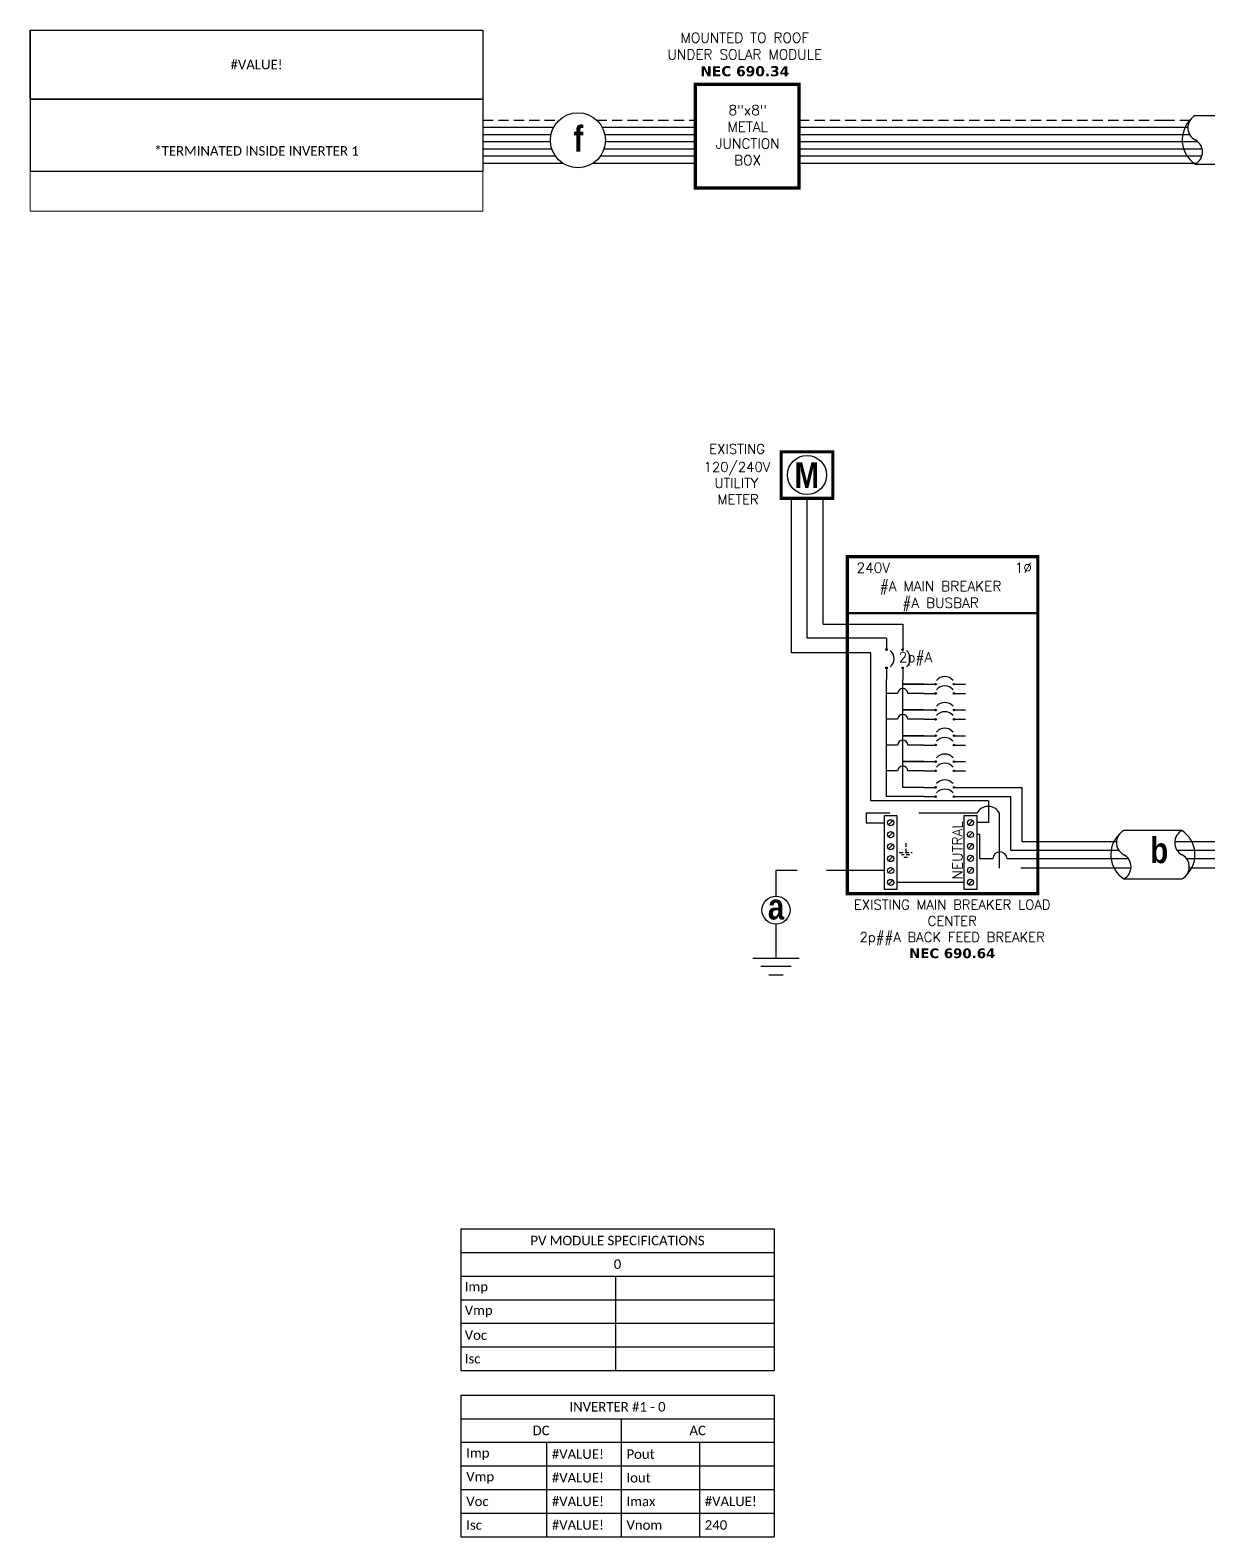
# Model space of a CAD drawing. Header units: feet. Extents: x 19668 to 20442, y 14552 to 15119.
# Drawn here: x 19668 to 20097, y 14552 to 15101 of the extents above; entities that cross this region are included whole.
import ezdxf

# ---------------------------------------------------------------- set-up
doc = ezdxf.new("R2010")
doc.units = ezdxf.units.FT
doc.header["$MEASUREMENT"] = 0
doc.linetypes.add('HIDDEN', pattern=[0.375, 0.25, -0.125])
for name, color, linetype in [('ONE LINE BLOCKS', 7, 'Continuous'), ('TABLES', 7, 'Continuous'), ('TEXT', 7, 'Continuous'), ('Z - TITLEBLOCK TXT', 7, 'Continuous')]:
    doc.layers.add(name, color=color, linetype=linetype)
doc.styles.add('ONE LINE TXT', font='techb___.ttf')
doc.styles.get("Standard").update_dxf_attribs({"font": 'simplex.shx'})

# ---------------------------------------------------------------- blocks, each defined once
blk = doc.blocks.new('*T9')
at = {"layer": 'Defpoints', "color": 8, "linetype": 'ByBlock', "lineweight": 0, "transparency": 16777216}
for p, q in [((0, -51.42), (0, -66.05)), ((165.11, -51.42), (165.11, -66.05)), ((0, -66.05), (165.11, -66.05))]:
    blk.add_line(p, q, dxfattribs=at)
at = {"layer": 'Z - TITLEBLOCK TXT', "color": 0, "lineweight": -2, "transparency": 16777216}
for p, q in [((0, 0), (165.11, 0)), ((0, 0), (0, -51.42)), ((165.11, 0), (165.11, -51.42)), ((0, -25.14), (165.11, -25.14)), ((0, -51.42), (165.11, -51.42))]:
    blk.add_line(p, q, dxfattribs=at)
at = {"layer": 'Z - TITLEBLOCK TXT', "color": 0, "linetype": 'Continuous', "transparency": 16777216, "char_height": 3.4544, "width": 155.095, "attachment_point": 5}
for s, insert in [('{\\fCalibri|b0|i0|c0;#VALUE!', (82.56, -12.57)), ('{\\fCalibri|b0|i0|c0;^J^J*TERMINATED INSIDE INVERTER 1', (82.56, -38.28))]:
    blk.add_mtext(s, dxfattribs=dict(at, insert=insert))
blk = doc.blocks.new('M_MAIN BREAKER')
at = {"layer": 'ONE LINE BLOCKS', "linetype": 'Continuous'}
h = blk.add_hatch(color=1, dxfattribs=at)
h.dxf.hatch_style = 1
edge = h.paths.add_edge_path()
edge.add_arc((-12.418, 14.123), 0.0515, 0, 360)
h = blk.add_hatch(color=1, dxfattribs=at)
h.dxf.hatch_style = 1
edge = h.paths.add_edge_path()
edge.add_arc((-11.369, 14.123), 0.0515, 0, 360)
h = blk.add_hatch(color=1, dxfattribs=at)
h.dxf.hatch_style = 1
edge = h.paths.add_edge_path()
edge.add_arc((-12.418, 12.94), 0.0515, 0, 360)
h = blk.add_hatch(color=1, dxfattribs=at)
h.dxf.hatch_style = 1
edge = h.paths.add_edge_path()
edge.add_arc((-11.369, 12.94), 0.0515, 0, 360)
h = blk.add_hatch(color=1, dxfattribs=at)
h.dxf.hatch_style = 1
edge = h.paths.add_edge_path()
edge.add_arc((-9.245, 11.887), 0.0515, 0, 360)
h = blk.add_hatch(color=1, dxfattribs=at)
h.dxf.hatch_style = 1
edge = h.paths.add_edge_path()
edge.add_arc((-8.062, 11.887), 0.0515, 0, 360)
h = blk.add_hatch(color=1, dxfattribs=at)
h.dxf.hatch_style = 1
edge = h.paths.add_edge_path()
edge.add_arc((-9.245, 11.288), 0.0515, 0, 360)
h = blk.add_hatch(color=1, dxfattribs=at)
h.dxf.hatch_style = 1
edge = h.paths.add_edge_path()
edge.add_arc((-8.062, 11.288), 0.0515, 0, 360)
h = blk.add_hatch(color=1, dxfattribs=at)
h.dxf.hatch_style = 1
edge = h.paths.add_edge_path()
edge.add_arc((-9.245, 10.221), 0.0515, 0, 360)
h = blk.add_hatch(color=1, dxfattribs=at)
h.dxf.hatch_style = 1
edge = h.paths.add_edge_path()
edge.add_arc((-8.062, 10.221), 0.0515, 0, 360)
h = blk.add_hatch(color=1, dxfattribs=at)
h.dxf.hatch_style = 1
edge = h.paths.add_edge_path()
edge.add_arc((-9.245, 9.622), 0.0515, 0, 360)
h = blk.add_hatch(color=1, dxfattribs=at)
h.dxf.hatch_style = 1
edge = h.paths.add_edge_path()
edge.add_arc((-8.062, 9.622), 0.0515, 0, 360)
h = blk.add_hatch(color=1, dxfattribs=at)
h.dxf.hatch_style = 1
edge = h.paths.add_edge_path()
edge.add_arc((-9.245, 8.555), 0.0515, 0, 360)
h = blk.add_hatch(color=1, dxfattribs=at)
h.dxf.hatch_style = 1
edge = h.paths.add_edge_path()
edge.add_arc((-9.245, 7.957), 0.0515, 0, 360)
h = blk.add_hatch(color=1, dxfattribs=at)
h.dxf.hatch_style = 1
edge = h.paths.add_edge_path()
edge.add_arc((-8.062, 8.555), 0.0515, 0, 360)
h = blk.add_hatch(color=1, dxfattribs=at)
h.dxf.hatch_style = 1
edge = h.paths.add_edge_path()
edge.add_arc((-8.062, 7.957), 0.0515, 0, 360)
h = blk.add_hatch(color=1, dxfattribs=at)
h.dxf.hatch_style = 1
edge = h.paths.add_edge_path()
edge.add_arc((-9.245, 6.889), 0.0515, 0, 360)
h = blk.add_hatch(color=1, dxfattribs=at)
h.dxf.hatch_style = 1
edge = h.paths.add_edge_path()
edge.add_arc((-8.062, 6.889), 0.0515, 0, 360)
h = blk.add_hatch(color=1, dxfattribs=at)
h.dxf.hatch_style = 1
edge = h.paths.add_edge_path()
edge.add_arc((-9.245, 6.291), 0.0515, 0, 360)
h = blk.add_hatch(color=1, dxfattribs=at)
h.dxf.hatch_style = 1
edge = h.paths.add_edge_path()
edge.add_arc((-8.062, 6.291), 0.0515, 0, 360)
h = blk.add_hatch(color=1, dxfattribs=at)
h.dxf.hatch_style = 1
edge = h.paths.add_edge_path()
edge.add_arc((-9.245, 5.224), 0.0515, 0, 360)
h = blk.add_hatch(color=1, dxfattribs=at)
h.dxf.hatch_style = 1
edge = h.paths.add_edge_path()
edge.add_arc((-8.062, 5.224), 0.0515, 0, 360)
h = blk.add_hatch(color=1, dxfattribs=at)
h.dxf.hatch_style = 1
edge = h.paths.add_edge_path()
edge.add_arc((-9.245, 4.625), 0.0515, 0, 360)
h = blk.add_hatch(color=1, dxfattribs=at)
h.dxf.hatch_style = 1
edge = h.paths.add_edge_path()
edge.add_arc((-8.062, 4.625), 0.0515, 0, 360)
at = {"color": 7, "linetype": 'Continuous'}
for p, q in [((-3.665, 1.711), (-3.665, 5.224)), ((0, 1.711), (-3.665, 1.711))]:
    blk.add_line(p, q, dxfattribs=at)
at = {"color": 10, "linetype": 'Continuous'}
for p, q in [((-4.378, 1.149), (-4.378, 4.625)), ((-3.663, 4.625), (-3.663, 4.625)), ((-3.663, 4.625), (-3.663, 4.625)), ((0, 1.149), (-4.378, 1.149))]:
    blk.add_line(p, q, dxfattribs=at)
at = {"color": 253, "linetype": 'Continuous'}
for p, q in [((-6.385, 2.177), (-6.591, 2.177)), ((-6.385, 0.611), (-6.385, 2.177)), ((-5.561, 0.611), (-6.385, 0.611)), ((0, 0.611), (-4.626, 0.611))]:
    blk.add_line(p, q, dxfattribs=at)
at = {"color": 7, "linetype": 'Continuous'}
blk.add_circle((-19.559, -2.704), 0.906, dxfattribs=at)
at = {"color": 253, "linetype": 'Continuous'}
blk.add_arc((-5.093, 0.584), 0.468, 3.28193, 176.71807, dxfattribs=at)
at = {"layer": 'ONE LINE BLOCKS', "lineweight": 50}
for p, q in [((-19.225, 23.898), (-19.225, 26.892)), ((-19.225, 26.892), (-15.884, 26.892)), ((-15.884, 26.892), (-15.884, 23.898)), ((-15.884, 23.898), (-19.225, 23.898)), ((-14.957, 16.472), (-2.641, 16.472))]:
    blk.add_line(p, q, dxfattribs=at)
at = {"layer": 'ONE LINE BLOCKS', "lineweight": 50, "const_width": 0.21}
for points in [[(-19.225, 23.898), (-19.225, 26.892), (-15.884, 26.892), (-15.884, 23.898)], [(-14.957, -1.647), (-14.957, 20.128), (-2.641, 20.128), (-2.641, -1.647)]]:
    blk.add_lwpolyline(points, close=True, dxfattribs=at)
at = {"layer": 'TEXT', "color": 92, "linetype": 'HIDDEN', "ltscale": 15}
for p, q in [((-13.723, 3.547), (-13.723, 2.935)), ((-6.577, 3.547), (-13.723, 3.547)), ((-13.723, 2.935), (-12.555, 2.935)), ((-5.118, 0), (-5.118, 3.547)), ((0, 0), (-5.118, 0)), ((-12.555, -0.148), (-19.559, -0.148)), ((-19.559, -0.148), (-19.559, -1.798)), ((-19.559, -3.61), (-19.559, -5.799))]:
    blk.add_line(p, q, dxfattribs=at)
at = {"layer": 'TEXT', "color": 92, "linetype": 'Continuous', "ltscale": 15}
blk.add_line((-7.396, -0.918), (-11.751, -0.918), dxfattribs=at)
at = {"layer": 'TEXT', "color": 92, "linetype": 'HIDDEN', "flags": 128}
for points in [[(-11.595, 1.009), (-10.765, 1.009)], [(-11.18, 1.629), (-11.18, 1.009)], [(-10.909, 0.855), (-11.451, 0.855)], [(-11.053, 0.701), (-11.307, 0.701)]]:
    blk.add_lwpolyline(points, dxfattribs=at)
at = {"layer": 'TEXT', "color": 92, "linetype": 'Continuous', "ltscale": 4, "flags": 128}
for points in [[(-21.062, -5.799), (-18.057, -5.799)], [(-18.578, -6.356), (-20.541, -6.356)], [(-19.098, -6.913), (-20.02, -6.913)]]:
    blk.add_lwpolyline(points, dxfattribs=at)
at = {"layer": 'TEXT', "linetype": 'Continuous'}
blk.add_circle((-17.554, 25.395), 1.267, dxfattribs=at)
at = {"layer": 'TEXT', "color": 92, "linetype": 'Continuous', "ltscale": 0.3}
blk.add_arc((-5.848, 3.164), 0.824, 27.66392, 152.33608, dxfattribs=at)
at = {"layer": 'Z - TITLEBLOCK TXT', "color": 253, "linetype": 'Continuous'}
for p, q in [((-18.566, 13.922), (-18.566, 23.898)), ((-13.44, 13.922), (-18.566, 13.922)), ((-13.44, 4.344), (-13.44, 13.922)), ((-5.831, 4.344), (-13.44, 4.344)), ((-5.831, 4.344), (-5.831, 2.948)), ((-5.831, 2.948), (-6.591, 2.948))]:
    blk.add_line(p, q, dxfattribs=at)
at = {"layer": 'Z - TITLEBLOCK TXT', "color": 10, "linetype": 'Continuous'}
for p, q in [((-17.554, 14.866), (-17.554, 23.898)), ((-12.418, 14.866), (-17.554, 14.866)), ((-12.418, 4.625), (-12.418, 12.196)), ((-11.7, 11.288), (-12.418, 11.288)), ((-9.988, 11.288), (-11.037, 11.288)), ((-11.7, 9.622), (-12.418, 9.622)), ((-9.988, 9.622), (-11.037, 9.622)), ((-11.7, 7.957), (-12.418, 7.957)), ((-9.988, 7.957), (-11.037, 7.957)), ((-11.7, 6.291), (-12.418, 6.291)), ((-9.988, 6.291), (-11.037, 6.291)), ((-9.988, 4.625), (-12.418, 4.625)), ((-7.318, 4.625), (-4.378, 4.625))]:
    blk.add_line(p, q, dxfattribs=at)
at = {"layer": 'Z - TITLEBLOCK TXT', "color": 7, "linetype": 'Continuous'}
for p, q in [((-16.52, 15.77), (-16.52, 23.898)), ((-16.52, 15.77), (-11.369, 15.77)), ((-11.369, 15.77), (-11.369, 14.866)), ((-11.369, 11.887), (-11.369, 12.196)), ((-11.369, 10.221), (-11.369, 11.887)), ((-11.369, 11.887), (-9.988, 11.887)), ((-9.988, 11.887), (-11.369, 11.887)), ((-11.369, 8.555), (-11.369, 10.221)), ((-11.369, 10.221), (-9.988, 10.221)), ((-9.988, 10.221), (-11.369, 10.221)), ((-11.369, 6.889), (-11.369, 8.555)), ((-11.369, 8.555), (-9.988, 8.555)), ((-9.988, 8.555), (-11.369, 8.555)), ((-11.369, 5.224), (-11.369, 6.889)), ((-11.369, 6.889), (-9.988, 6.889)), ((-9.988, 6.889), (-11.369, 6.889)), ((-9.988, 5.224), (-11.369, 5.224)), ((-7.318, 5.224), (-3.665, 5.224))]:
    blk.add_line(p, q, dxfattribs=at)
at = {"layer": 'Z - TITLEBLOCK TXT', "color": 1, "linetype": 'Continuous'}
for p, q in [((-12.555, -1.378), (-12.555, 3.395)), ((-12.555, 3.395), (-11.751, 3.395)), ((-11.751, 3.395), (-11.751, -1.378)), ((-7.396, -1.366), (-7.396, 3.408)), ((-7.396, 3.408), (-6.591, 3.408)), ((-6.591, 3.408), (-6.591, -1.366)), ((-11.751, -1.378), (-12.555, -1.378)), ((-6.591, -1.366), (-7.396, -1.366))]:
    blk.add_line(p, q, dxfattribs=at)
at = {"layer": 'Z - TITLEBLOCK TXT', "color": 4, "linetype": 'Continuous'}
for p, q in [((-12.014, 3.075), (-12.293, 2.796)), ((-6.854, 3.087), (-7.133, 2.809)), ((-12.014, 2.304), (-12.293, 2.025)), ((-6.854, 2.317), (-7.133, 2.038)), ((-12.014, 1.533), (-12.293, 1.255)), ((-6.854, 1.546), (-7.133, 1.267)), ((-12.014, 0.762), (-12.293, 0.484)), ((-6.854, 0.775), (-7.133, 0.497)), ((-6.854, 0.004), (-7.133, -0.274)), ((-12.014, -0.008), (-12.293, -0.287)), ((-12.014, -0.779), (-12.293, -1.058)), ((-6.854, -0.766), (-7.133, -1.045))]:
    blk.add_line(p, q, dxfattribs=at)
at = {"layer": 'Z - TITLEBLOCK TXT', "color": 1, "linetype": 'Continuous', "flags": 128}
for points in [[(-12.418, 14.866), (-12.418, 14.123)], [(-12.418, 14.866), (-12.418, 14.123)], [(-11.369, 14.866), (-11.369, 14.123)], [(-11.369, 14.866), (-11.369, 14.123)], [(-12.418, 12.94), (-12.418, 12.196)], [(-11.369, 12.94), (-11.369, 12.196)], [(-9.988, 11.887), (-9.245, 11.887)], [(-9.988, 11.887), (-9.245, 11.887)], [(-8.062, 11.887), (-7.318, 11.887)], [(-9.988, 11.288), (-9.245, 11.288)], [(-9.988, 11.288), (-9.245, 11.288)], [(-8.062, 11.288), (-7.318, 11.288)], [(-9.988, 10.221), (-9.245, 10.221)], [(-9.988, 10.221), (-9.245, 10.221)], [(-8.062, 10.221), (-7.318, 10.221)], [(-9.988, 9.622), (-9.245, 9.622)], [(-9.988, 9.622), (-9.245, 9.622)], [(-8.062, 9.622), (-7.318, 9.622)], [(-9.988, 8.555), (-9.245, 8.555)], [(-9.988, 8.555), (-9.245, 8.555)], [(-9.988, 7.957), (-9.245, 7.957)], [(-9.988, 7.957), (-9.245, 7.957)], [(-8.062, 8.555), (-7.318, 8.555)], [(-8.062, 7.957), (-7.318, 7.957)], [(-9.988, 6.889), (-9.245, 6.889)], [(-9.988, 6.889), (-9.245, 6.889)], [(-8.062, 6.889), (-7.318, 6.889)], [(-9.988, 6.291), (-9.245, 6.291)], [(-9.988, 6.291), (-9.245, 6.291)], [(-8.062, 6.291), (-7.318, 6.291)], [(-9.988, 5.224), (-9.245, 5.224)], [(-9.988, 5.224), (-9.245, 5.224)], [(-8.062, 5.224), (-7.318, 5.224)], [(-9.988, 4.625), (-9.245, 4.625)], [(-9.988, 4.625), (-9.245, 4.625)], [(-8.062, 4.625), (-7.318, 4.625)]]:
    blk.add_lwpolyline(points, dxfattribs=at)
at = {"layer": 'Z - TITLEBLOCK TXT', "color": 1, "linetype": 'Continuous'}
for centre in [(-12.418, 14.123), (-11.369, 14.123), (-12.418, 12.94), (-11.369, 12.94), (-9.245, 11.887), (-8.062, 11.887), (-9.245, 11.288), (-8.062, 11.288), (-9.245, 10.221), (-8.062, 10.221), (-9.245, 9.622), (-8.062, 9.622), (-9.245, 8.555), (-9.245, 7.957), (-8.062, 8.555), (-8.062, 7.957), (-9.245, 6.889), (-8.062, 6.889), (-9.245, 6.291), (-8.062, 6.291), (-9.245, 5.224), (-8.062, 5.224), (-9.245, 4.625), (-8.062, 4.625)]:
    blk.add_circle(centre, 0.0515, dxfattribs=at)
at = {"layer": 'Z - TITLEBLOCK TXT', "color": 4, "linetype": 'Continuous'}
for centre in [(-12.153, 2.935), (-6.993, 2.948), (-12.153, 2.165), (-6.993, 2.177), (-12.153, 1.394), (-6.993, 1.407), (-12.153, 0.623), (-12.153, -0.148), (-6.993, 0.636), (-6.993, -0.135), (-12.153, -0.918), (-6.993, -0.906)]:
    blk.add_circle(centre, 0.197, dxfattribs=at)
at = {"layer": 'Z - TITLEBLOCK TXT', "color": 1, "linetype": 'Continuous'}
for centre, start, end in [((-12.629, 13.531), 310.3392, 49.6608), ((-11.58, 13.531), 310.3392, 49.6608), ((-8.653, 11.675), 40.3392, 139.6608), ((-8.653, 11.077), 40.3392, 139.6608), ((-8.653, 10.01), 40.3392, 139.6608), ((-8.653, 9.411), 40.3392, 139.6608), ((-8.653, 8.344), 40.3392, 139.6608), ((-8.653, 7.745), 40.3392, 139.6608), ((-8.653, 6.678), 40.3392, 139.6608), ((-8.653, 6.079), 40.3392, 139.6608), ((-8.653, 5.012), 40.3392, 139.6608), ((-8.653, 4.413), 40.3392, 139.6608)]:
    blk.add_arc(centre, 0.697, start, end, dxfattribs=at)
at = {"layer": 'Z - TITLEBLOCK TXT', "color": 10, "linetype": 'Continuous'}
for centre in [(-11.369, 11.269), (-11.369, 9.603), (-11.369, 7.938), (-11.369, 6.272)]:
    blk.add_arc(centre, 0.332, 3.2937, 176.7063, dxfattribs=at)
at = {"layer": 'TABLES', "color": 1, "linetype": 'Continuous'}
blk.add_text('NEUTRAL', height=0.648, rotation=90, dxfattribs=at).set_placement((-7.512, -0.725))
at = {"layer": 'TEXT', "color": 1}
for s, p in [('EXISTING', (-23.874, 26.77)), ('120/240V', (-24.233, 25.604)), ('UTILITY', (-23.531, 24.558)), ('METER', (-23.336, 23.512))]:
    blk.add_text(s, height=0.6278, dxfattribs=at).set_placement(p)
at = {"layer": 'TEXT', "color": 1, "attachment_point": 5}
for s, width, gutter_width, heights, insert, char_height in [('240V', 0.14806, 0.75, [0], (-13.274, 19.41), 0.648), ('1∅', 0.14806, 0.75, [0], (-3.582, 19.41), 0.648), ('#A MAIN BREAKER\\P#A BUSBAR', 11.19903, 0.75, [0], (-8.925, 17.569), 0.648), ('2p#A', 0.14806, 0.75, [0], (-10.547, 13.525), 0.648), ('EXISTING MAIN BREAKER LOAD CENTER\\P2p##A BACK FEED BREAKER\\P{\\fVerdana|b1|i0|c0|p34;NEC 690.64}', 14.14398, 7.17, [12.8], (-8.173, -3.931), 0.62775)]:
    blk.add_mtext_dynamic_manual_height_columns(s, width=width, gutter_width=gutter_width, heights=heights, dxfattribs=dict(at, insert=insert, char_height=char_height))
at = {"layer": 'Z - TITLEBLOCK TXT', "color": 253, "linetype": 'Continuous', "style": 'ONE LINE TXT'}
blk.add_text('M', height=1.662, dxfattribs=at).set_placement((-18.362, 24.559))
at = {"layer": 'Z - TITLEBLOCK TXT', "color": 1, "linetype": 'Continuous', "insert": (-20.083, -1.651), "char_height": 1.66239, "attachment_point": 1, "style": 'ONE LINE TXT'}
blk.add_mtext_dynamic_manual_height_columns('{\\W1;\\C256;a}', width=0.13853, gutter_width=2.132, heights=[0], dxfattribs=at)
blk = doc.blocks.new('*U13')
at = {"color": 155, "true_color": 0x647190}
blk.add_blockref('M_MAIN BREAKER', (0, 0), dxfattribs=at)
blk = doc.blocks.new('*U8')
at = {"color": 7, "linetype": 'Continuous'}
for p, q in [((6.669, 2.433), (2.905, 2.433)), ((2.435, 1.711), (0, 1.711)), ((9.575, 1.711), (6.199, 1.711)), ((2.905, -0.69), (6.669, -0.69))]:
    blk.add_line(p, q, dxfattribs=at)
at = {"color": 10, "linetype": 'Continuous'}
for p, q in [((2.591, 1.149), (0, 1.149)), ((9.575, 1.149), (6.355, 1.149))]:
    blk.add_line(p, q, dxfattribs=at)
at = {"color": 253, "linetype": 'Continuous'}
for p, q in [((3.208, 0.611), (0, 0.611)), ((9.575, 0.611), (6.972, 0.611))]:
    blk.add_line(p, q, dxfattribs=at)
at = {"color": 7, "linetype": 'Continuous'}
for centre, start, end in [((3.942, 0.872), 133.97324, 236.42648), ((5.633, 0.872), 313.97324, 56.42648)]:
    blk.add_arc(centre, 1.874, start, end, dxfattribs=at)
at = {"layer": 'TEXT', "color": 92, "linetype": 'HIDDEN', "ltscale": 15}
for p, q in [((3.373, 0), (0, 0)), ((9.575, 0), (7.137, 0))]:
    blk.add_line(p, q, dxfattribs=at)
at = {"layer": 'Z - TITLEBLOCK TXT', "linetype": 'Continuous'}
for centre, start, end in [((3.315, 1.653), 117.66392, 242.33608), ((7.078, 1.653), 117.66392, 242.33608), ((2.496, 0.091), 297.66392, 62.33608), ((6.26, 0.091), 297.66392, 62.33608)]:
    blk.add_arc(centre, 0.882, start, end, dxfattribs=at)
blk = doc.blocks.new('*T10')
at = {"layer": 'Z - TITLEBLOCK TXT', "color": 0, "lineweight": -2, "transparency": 16777216}
for p, q in [((0, 0), (114.19, 0)), ((0, 0), (0, -51.7)), ((114.19, 0), (114.19, -51.7)), ((0, -8.62), (114.19, -8.62)), ((58.43, -8.62), (58.43, -51.7)), ((0, -17.23), (114.19, -17.23)), ((31.22, -17.23), (31.22, -51.7)), ((86.98, -17.23), (86.98, -51.7)), ((0, -25.85), (114.19, -25.85)), ((0, -34.47), (114.19, -34.47)), ((0, -43.08), (114.19, -43.08)), ((0, -51.7), (114.19, -51.7))]:
    blk.add_line(p, q, dxfattribs=at)
at = {"layer": 'Z - TITLEBLOCK TXT', "color": 0, "linetype": 'Continuous', "transparency": 16777216, "char_height": 3.4544}
for s, insert, width, attachment_point in [('{\\fCalibri|b0|i0|c0;INVERTER #1 - 0', (57.09, -4.31), 110.3293, 5), ('{\\fCalibri|b0|i0|c0;DC', (29.22, -12.93), 54.5755, 5), ('{\\fCalibri|b0|i0|c0;AC', (86.31, -12.93), 51.8976, 5), ('{\\fCalibri|b0|i0|c0;Imp', (1.93, -21.54), 27.3681, 4), ('{\\fCalibri|b0|i0|c0;#VALUE!', (33.15, -21.54), 23.3513, 4), ('{\\fCalibri|b0|i0|c0;Pout', (60.36, -21.54), 24.6902, 4), ('{\\fCalibri|b0|i0|c0;', (88.91, -21.54), 23.3513, 4), ('{\\fCalibri|b0|i0|c0;Vmp', (1.93, -30.16), 27.3681, 4), ('{\\fCalibri|b0|i0|c0;#VALUE!', (33.15, -30.16), 23.3513, 4), ('{\\fCalibri|b0|i0|c0;Iout', (60.36, -30.16), 24.6902, 4), ('{\\fCalibri|b0|i0|c0;', (88.91, -30.16), 23.3513, 4), ('{\\fCalibri|b0|i0|c0;Voc', (1.93, -38.78), 27.3681, 4), ('{\\fCalibri|b0|i0|c0;#VALUE!', (33.15, -38.78), 23.3513, 4), ('{\\fCalibri|b0|i0|c0;Imax', (60.36, -38.78), 24.6902, 4), ('{\\fCalibri|b0|i0|c0;#VALUE!', (88.91, -38.78), 23.3513, 4), ('{\\fCalibri|b0|i0|c0;Isc', (1.93, -47.39), 27.3681, 4), ('{\\fCalibri|b0|i0|c0;#VALUE!', (33.15, -47.39), 23.3513, 4), ('{\\fCalibri|b0|i0|c0;Vnom', (60.36, -47.39), 24.6902, 4), ('{\\fCalibri|b0|i0|c0;240', (88.91, -47.39), 23.3513, 4)]:
    blk.add_mtext(s, dxfattribs=dict(at, insert=insert, width=width, attachment_point=attachment_point))
blk = doc.blocks.new('*T11')
at = {"layer": 'Z - TITLEBLOCK TXT', "color": 0, "lineweight": -2, "transparency": 16777216}
for p, q in [((0, 0), (114.19, 0)), ((0, 0), (0, -51.69)), ((114.19, 0), (114.19, -51.69)), ((0, -8.62), (114.19, -8.62)), ((0, -17.23), (114.19, -17.23)), ((56.41, -17.23), (56.41, -51.69)), ((0, -25.85), (114.19, -25.85)), ((0, -34.46), (114.19, -34.46)), ((0, -43.08), (114.19, -43.08)), ((0, -51.69), (114.19, -51.69))]:
    blk.add_line(p, q, dxfattribs=at)
at = {"layer": 'Z - TITLEBLOCK TXT', "color": 0, "linetype": 'Continuous', "transparency": 16777216, "char_height": 3.4544}
for s, insert, width, attachment_point in [('{\\fCalibri|b0|i0|c0;PV MODULE SPECIFICATIONS', (57.09, -4.31), 111.433, 5), ('{\\fCalibri|b0|i0|c0;0', (57.09, -12.92), 111.433, 5), ('{\\fCalibri|b0|i0|c0;Imp', (1.38, -21.54), 53.6551, 4), ('{\\fCalibri|b0|i0|c0;', (57.78, -21.54), 55.0254, 4), ('{\\fCalibri|b0|i0|c0;Vmp', (1.38, -30.15), 53.6551, 4), ('{\\fCalibri|b0|i0|c0;', (57.78, -30.15), 55.0254, 4), ('{\\fCalibri|b0|i0|c0;Voc', (1.38, -38.77), 53.6551, 4), ('{\\fCalibri|b0|i0|c0;', (57.78, -38.77), 55.0254, 4), ('{\\fCalibri|b0|i0|c0;Isc', (1.38, -47.39), 53.6551, 4), ('{\\fCalibri|b0|i0|c0;', (57.78, -47.39), 55.0254, 4)]:
    blk.add_mtext(s, dxfattribs=dict(at, insert=insert, width=width, attachment_point=attachment_point))

msp = doc.modelspace()

# ---------------------------------------------------------------- linework, layer by layer
at = {"color": 7, "linetype": 'Continuous'}
for p, q in [((20113.73, 15069.82), (20092.48, 15069.82)), ((19832.78, 15065.61), (19858.58, 15065.61)), ((19876.26, 15065.61), (19910.25, 15065.61)), ((19948.03, 15065.61), (19965.09, 15065.61)), ((19965.09, 15065.61), (20081.24, 15065.61)), ((20081.24, 15065.62), (20089.82, 15065.62)), ((19832.78, 15060.37), (19857.4, 15060.37)), ((19877.44, 15060.37), (19910.25, 15060.37)), ((19948.03, 15060.37), (19965.09, 15060.37)), ((19965.09, 15060.37), (20081.24, 15060.37)), ((20081.24, 15060.37), (20093.42, 15060.37)), ((19832.78, 15055.13), (19859.19, 15055.13)), ((19875.65, 15055.13), (19910.25, 15055.13)), ((19948.03, 15055.13), (20081.24, 15055.13)), ((20081.24, 15055.13), (20094.93, 15055.13)), ((20092.48, 15052.2), (20113.73, 15052.2))]:
    msp.add_line(p, q, dxfattribs=at)
at = {"color": 253, "linetype": 'Continuous'}
for p, q in [((19832.78, 15062.99), (19857.62, 15062.99)), ((19877.23, 15062.99), (19910.25, 15062.99)), ((19948.03, 15062.99), (19965.09, 15062.99)), ((19965.09, 15062.99), (20081.24, 15062.99)), ((20081.24, 15062.99), (20090.45, 15062.99)), ((19832.78, 15057.75), (19857.89, 15057.75)), ((19876.96, 15057.75), (19910.25, 15057.75)), ((19948.03, 15057.75), (19965.09, 15057.75)), ((19965.09, 15057.75), (20081.24, 15057.75)), ((20081.24, 15057.75), (20095.02, 15057.75)), ((19832.78, 15052.5), (19861.88, 15052.5)), ((19872.96, 15052.5), (19910.25, 15052.5)), ((19948.03, 15052.5), (20081.24, 15052.5)), ((20081.24, 15052.5), (20093, 15052.5))]:
    msp.add_line(p, q, dxfattribs=at)
at = {"color": 7, "linetype": 'Continuous'}
msp.add_circle((19867.42, 15060.87), 10.03, dxfattribs=at)
msp.add_arc((20098.33, 15061.01), 10.58, 133.9732, 236.4265, dxfattribs=at)
at = {"layer": 'ONE LINE BLOCKS', "lineweight": 50, "const_width": 1.19}
msp.add_lwpolyline([(19948.03, 15043.45), (19910.25, 15043.45), (19910.25, 15081.23), (19948.03, 15081.23)], close=True, dxfattribs=at)
at = {"layer": 'TEXT', "color": 92, "linetype": 'HIDDEN', "ltscale": 15}
for p, q in [((19832.78, 15068.24), (19860.61, 15068.24)), ((19874.23, 15068.24), (19910.25, 15068.24)), ((19948.03, 15068.24), (19965.09, 15068.24)), ((19965.09, 15068.24), (20081.24, 15068.24)), ((20081.24, 15068.24), (20090.69, 15068.24))]:
    msp.add_line(p, q, dxfattribs=at)
at = {"layer": 'Z - TITLEBLOCK TXT', "linetype": 'Continuous'}
msp.add_lwpolyline([(19667.67, 15101.01), (19832.78, 15101.01), (19832.78, 15075.87), (19667.67, 15075.87)], close=True, dxfattribs=at)
for centre, start, end in [((20094.79, 15065.42), 117.6639, 242.3361), ((20090.17, 15056.6), 297.6639, 62.3361)]:
    msp.add_arc(centre, 4.98, start, end, dxfattribs=at)

# ---------------------------------------------------------------- block references
for name, p in [('*T9', (19667.67, 15101.01)), ('*T11', (19824.76, 14664.04)), ('*T10', (19824.76, 14603.42))]:
    msp.add_blockref(name, p)
at = {"color": 155, "true_color": 0x647190, "xscale": 5.644441731736358, "yscale": 5.644441731736358, "zscale": 5.644441731736358}
for name in ['*U13', '*U8']:
    msp.add_blockref(name, (20050.03, 14795.48), dxfattribs=at)

# ---------------------------------------------------------------- texts
at = {"layer": 'TEXT', "color": 1, "char_height": 3.6576, "attachment_point": 5}
for s, width, insert in [(' \\PMOUNTED TO ROOF \\PUNDER SOLAR MODULE\\P{\\fVerdana|b1|i0|c0|p34;NEC 690.34}', 72.4158, (19928.26, 15095.15)), ('8"x8" METAL JUNCTION BOX ', 0.4767, (19929.29, 15062.71))]:
    msp.add_mtext_dynamic_manual_height_columns(s, width=width, gutter_width=7.17, heights=[0], dxfattribs=dict(at, insert=insert))
at = {"layer": 'Z - TITLEBLOCK TXT', "color": 1, "linetype": 'Continuous', "char_height": 9.3833, "attachment_point": 1, "style": 'ONE LINE TXT'}
for s, insert in [('{\\W1;\\C256;f}', (19865.82, 15066.14)), ('{\\W1;\\C256;b}', (20076.09, 14806.71))]:
    msp.add_mtext_dynamic_manual_height_columns(s, width=0.1385, gutter_width=2.13, heights=[0], dxfattribs=dict(at, insert=insert))

doc.saveas('drawing.dxf')
